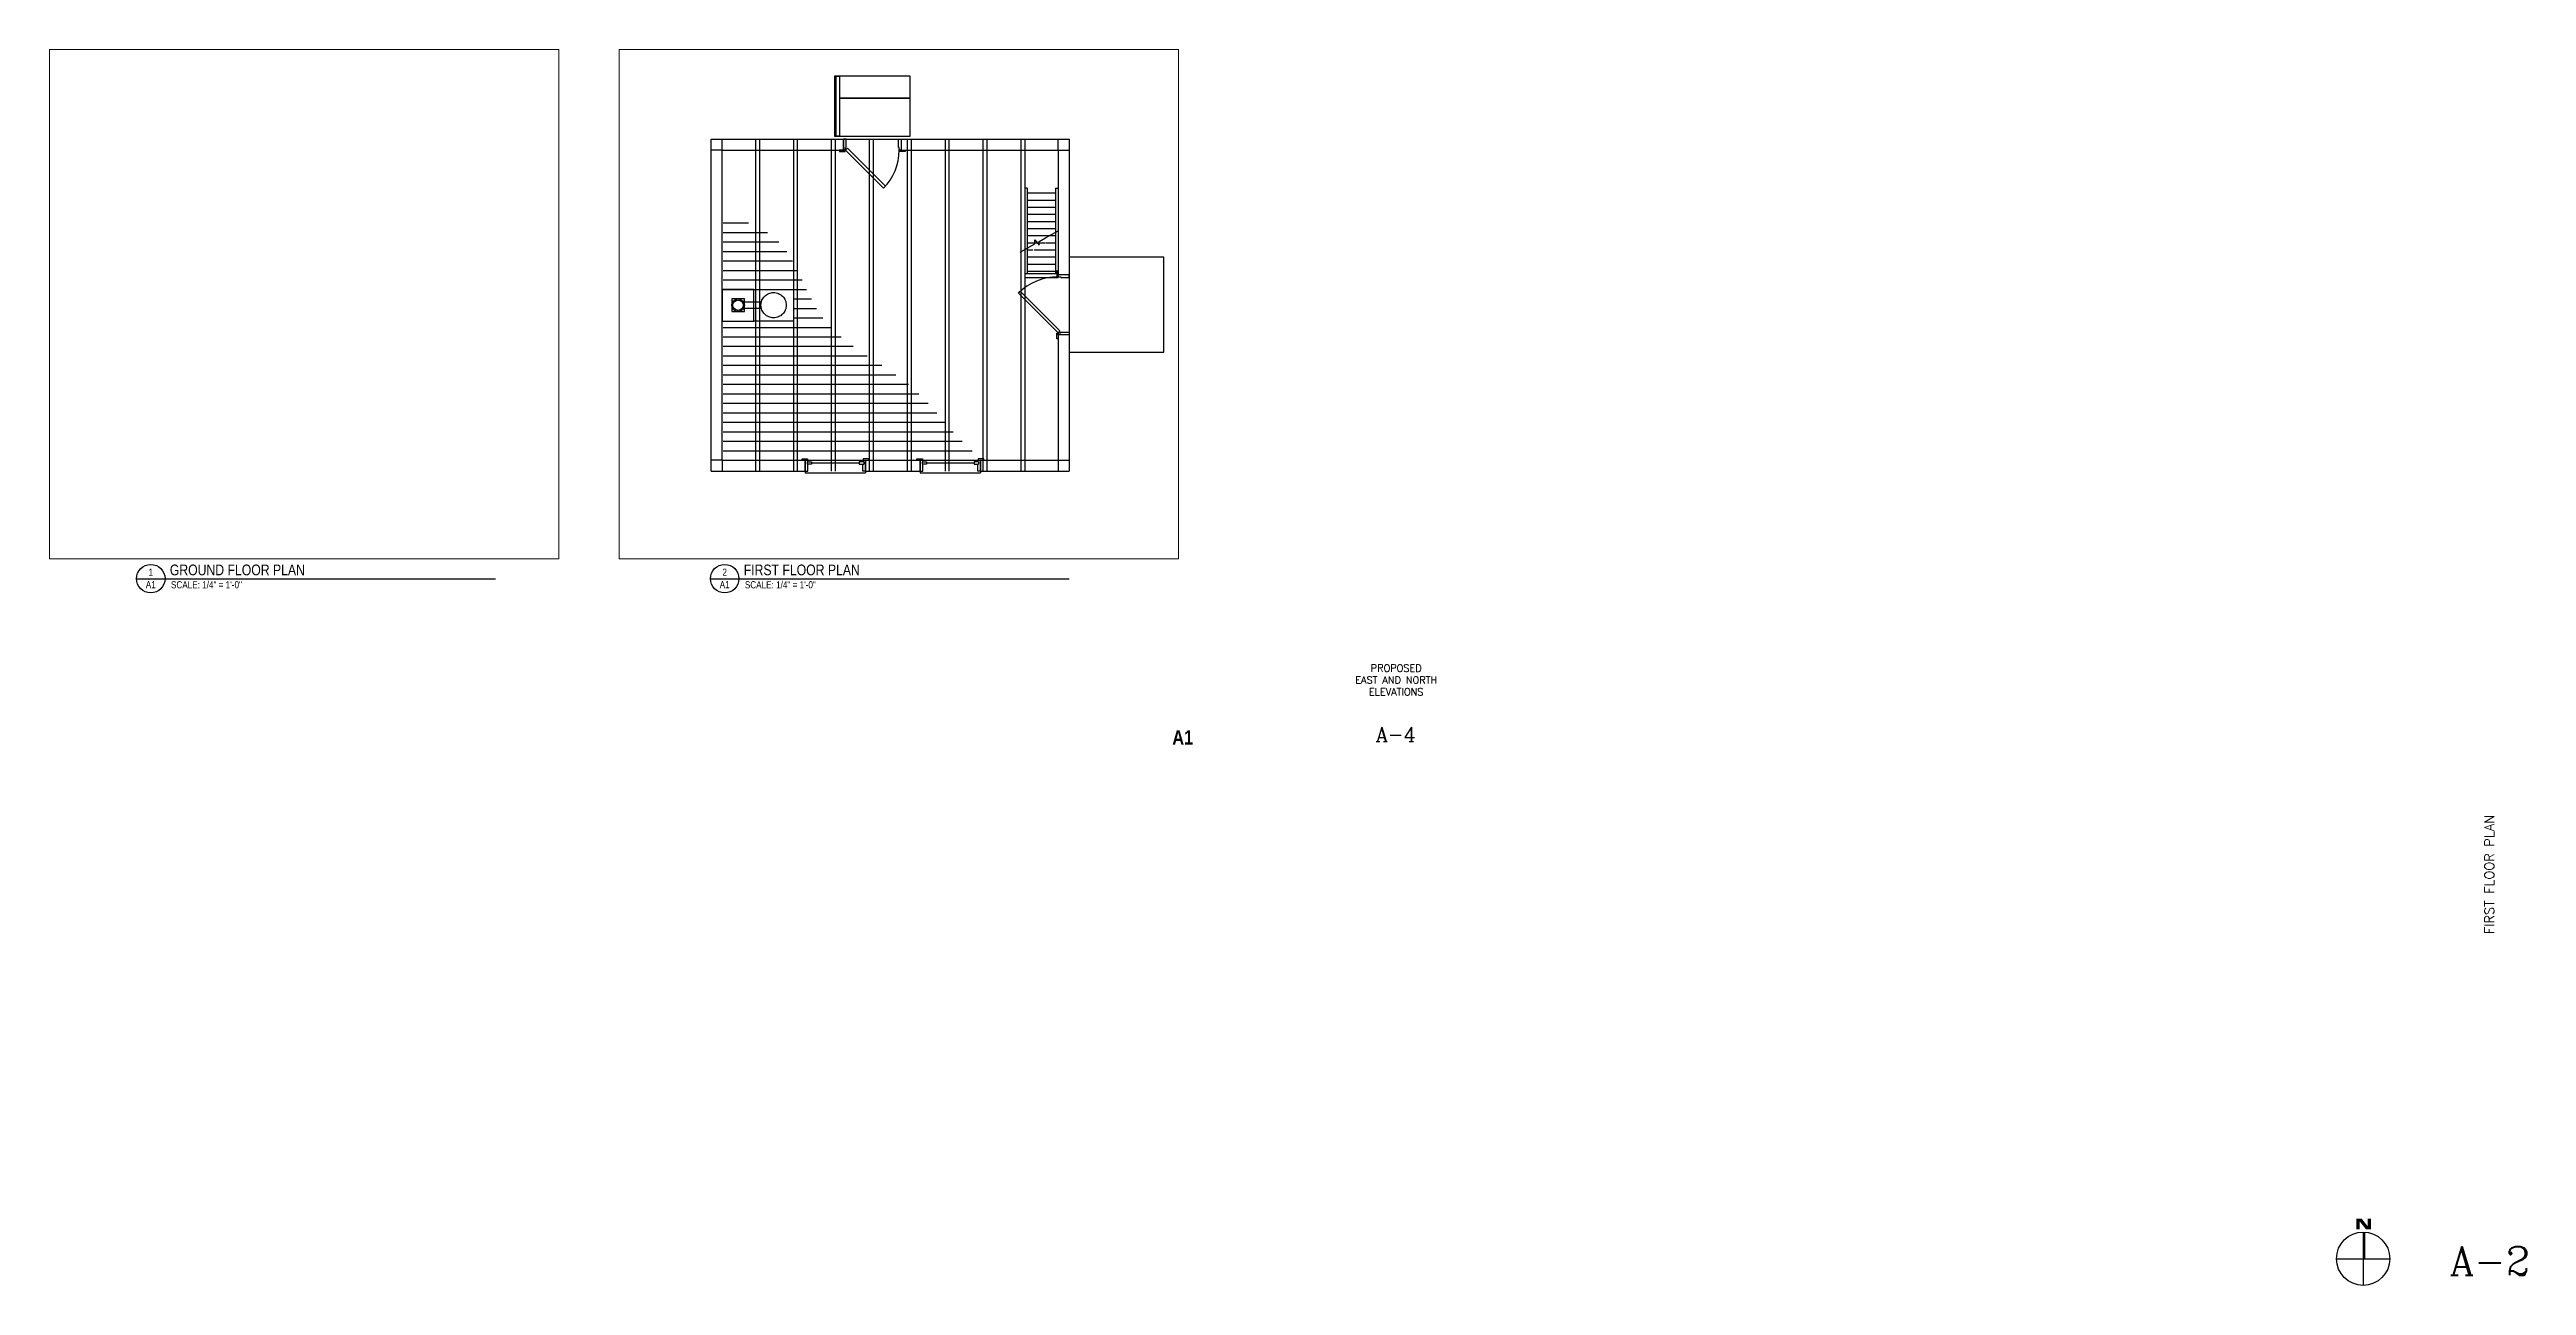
# Paper-space layout 'A1' of a CAD drawing. Header units: inches. Extents: x 1.8 to 34.4, y -0.1 to 16.2.
# The model-space entities are those that its viewports show. They can reach past a viewport. Long polylines and large blocks are cut down to what shows.
import ezdxf
from ezdxf.enums import TextEntityAlignment as Align

# ---------------------------------------------------------------- set-up
doc = ezdxf.new("R2010")
doc.units = ezdxf.units.IN
doc.header["$LTSCALE"] = 48
doc.header["$MEASUREMENT"] = 0
doc.linetypes.add('HIDDEN', pattern=[0.375, 0.25, -0.125])
doc.linetypes.add('HIDDEN2', pattern=[0.1875, 0.125, -0.0625])
for name, color, linetype in [('A-Anno-Note', 2, 'Continuous'), ('A-DOOR', 1, 'Continuous'), ('A-Flor-Strs-E', 2, 'Continuous'), ('A-Glaz-E', 2, 'Continuous'), ('A-Roof-Ov', 1, 'Continuous'), ('A-Wall-E', 5, 'Continuous'), ('A-Wall-N', 43, 'Continuous'), ('ap1', 9, 'Continuous'), ('AP6', 6, 'Continuous'), ('TEXT', 1, 'Continuous'), ('TITLES', 1, 'Continuous')]:
    doc.layers.add(name, color=color, linetype=linetype)
doc.styles.add('API-BOOK', font='ARIALNB.TTF')
doc.styles.add('arial narrow', font='ARIALN.TTF')

# ---------------------------------------------------------------- blocks, each defined once
blk = doc.blocks.new('Anno_North_M')
blk.add_hatch(color=256).paths.add_polyline_path([(4.98, -0.4, 0.020024), (5, 0), (0, 0), (0, -0.4)])
for p, q in [((0, 5), (0, -5)), ((5, 0), (-5, 0))]:
    blk.add_line(p, q)
blk.add_circle((0, 0), 5)
for points in [[(7.53, 1.26), (7.53, 0.66), (5.53, 1.26), (5.53, 0.66)], [(5.53, -0.52), (5.53, -1.3), (7.53, 1.09), (7.53, 0.29)], [(5.59, -0.52), (5.53, -0.52), (5.59, -1.46), (5.53, -1.47)], [(5.53, -0.87), (5.53, -1.47), (7.53, -0.87), (7.53, -1.47)]]:
    blk.add_solid(points)

msp = doc.modelspace()

# ---------------------------------------------------------------- linework, layer by layer
at = {"layer": 'A-DOOR'}
for p, q in [((3990.8, 3568.3), (4027.3, 3568.3)), ((3992.1, 3561.3), (3992.1, 3563.1)), ((3992.1, 3563.1), (3992.6, 3563.1)), ((4026.1, 3563.1), (4025.6, 3563.1)), ((4026.1, 3561.3), (4026.1, 3563.1)), ((4126.6, 3481.3), (4128.3, 3481.3)), ((4128.3, 3481.3), (4128.3, 3480.8)), ((4133.6, 3482.6), (4133.6, 3444.6)), ((4126.6, 3445.8), (4128.3, 3445.8)), ((4128.3, 3445.8), (4128.3, 3446.3))]:
    msp.add_line(p, q, dxfattribs=at)
for points in [[(3992.6, 3563.1), (3992.6, 3568.3), (3990.8, 3568.3), (3990.8, 3561.3), (3992.1, 3561.3)], [(4025.6, 3563.1), (4025.6, 3568.3), (4027.3, 3568.3), (4027.3, 3561.3), (4026.1, 3561.3)], [(4128.3, 3480.8), (4133.6, 3480.8), (4133.6, 3482.6), (4126.6, 3482.6), (4126.6, 3481.3)], [(4128.3, 3446.3), (4133.6, 3446.3), (4133.6, 3444.6), (4126.6, 3444.6), (4126.6, 3445.8)]]:
    msp.add_lwpolyline(points, dxfattribs=at)
for points in [[(4017.4, 3538.5), (3993.3, 3562.6), (3992.1, 3561.3), (4016.1, 3537.3)], [(4102.7, 3472.2), (4127.8, 3447.1), (4126.6, 3445.8), (4101.5, 3470.9)]]:
    msp.add_lwpolyline(points, close=True, dxfattribs=at)
for centre, radius, start, end in [((3992.1, 3561.3), 34, 315, 0), ((4126.6, 3445.8), 35.5, 90, 135)]:
    msp.add_arc(centre, radius, start, end, dxfattribs=at)
at = {"layer": 'A-Flor-Strs-E'}
for p, q in [((4105.6, 3537.3), (4105.6, 3496.8)), ((4107.1, 3537.3), (4105.6, 3537.3)), ((4107.1, 3537.3), (4107.1, 3496.8)), ((4107.1, 3534.3), (4125.1, 3534.3)), ((4107.1, 3529.8), (4125.1, 3529.8)), ((4125.1, 3537.3), (4125.1, 3496.8)), ((4125.1, 3537.3), (4126.6, 3537.3)), ((4107.1, 3525.3), (4125.1, 3525.3)), ((4107.1, 3520.8), (4125.1, 3520.8)), ((4107.1, 3516.3), (4125.1, 3516.3)), ((4107.1, 3511.8), (4125.1, 3511.8)), ((4102.6, 3496.8), (4112, 3502.1)), ((4107.1, 3507.3), (4125.1, 3507.3)), ((4107.1, 3502.8), (4118.6, 3502.8)), ((4107.1, 3498.3), (4110.6, 3498.3)), ((4114.6, 3503.6), (4118.6, 3505.8)), ((4118.6, 3505.8), (4126.6, 3510.3))]:
    msp.add_line(p, q, dxfattribs=at)
at = {"layer": 'A-Flor-Strs-E', "linetype": 'HIDDEN2'}
for p, q in [((4105.6, 3496.8), (4105.6, 3483.3)), ((4107.1, 3496.8), (4107.1, 3483.3)), ((4111.6, 3498.3), (4125.1, 3498.3)), ((4119.1, 3502.8), (4125.1, 3502.8)), ((4125.1, 3496.8), (4125.1, 3483.3)), ((4107.1, 3493.8), (4125.1, 3493.8)), ((4107.1, 3489.3), (4125.1, 3489.3)), ((4107.1, 3484.8), (4125.1, 3484.8))]:
    msp.add_line(p, q, dxfattribs=at)
at = {"layer": 'A-Flor-Strs-E'}
msp.add_lwpolyline([(4112, 3502.1), (4112, 3504.7), (4114.6, 3501.3), (4114.6, 3503.6)], dxfattribs=at)
at = {"layer": 'A-Glaz-E', "color": 9}
for p, q in [((3966.6, 3365.3), (4004.8, 3365.3)), ((3966.6, 3358.3), (3966.6, 3357.3)), ((3966.6, 3357.3), (4004.8, 3357.3)), ((4004.8, 3358.3), (4004.8, 3357.3)), ((4039.3, 3365.3), (4077.6, 3365.3)), ((4039.3, 3358.3), (4039.3, 3357.3)), ((4039.3, 3357.3), (4077.6, 3357.3)), ((4077.6, 3358.3), (4077.6, 3357.3))]:
    msp.add_line(p, q, dxfattribs=at)
at = {"layer": 'A-Glaz-E'}
for p, q in [((3967.8, 3364.3), (3970.6, 3364.3)), ((3967.8, 3364.3), (3967.8, 3362.8)), ((3970.6, 3362.8), (3967.8, 3362.8)), ((3970.6, 3364.3), (3970.6, 3362.8)), ((3970.6, 3363.6), (4000.8, 3363.6)), ((4003.6, 3364.3), (4000.8, 3364.3)), ((4000.8, 3364.3), (4000.8, 3362.8)), ((4000.8, 3362.8), (4003.6, 3362.8)), ((4003.6, 3364.3), (4003.6, 3362.8)), ((4040.6, 3364.3), (4043.3, 3364.3)), ((4040.6, 3364.3), (4040.6, 3362.8)), ((4043.3, 3362.8), (4040.6, 3362.8)), ((4043.3, 3364.3), (4043.3, 3362.8)), ((4043.3, 3363.6), (4073.6, 3363.6)), ((4076.3, 3364.3), (4073.6, 3364.3)), ((4073.6, 3364.3), (4073.6, 3362.8)), ((4073.6, 3362.8), (4076.3, 3362.8)), ((4076.3, 3364.3), (4076.3, 3362.8))]:
    msp.add_line(p, q, dxfattribs=at)
for points in [[(3988.3, 3560.6), (3991.8, 3560.6), (3991.8, 3561.3), (3988.3, 3561.3)], [(4029.8, 3560.6), (4026.3, 3560.6), (4026.3, 3561.3), (4029.8, 3561.3)], [(4126.6, 3481.6), (4126.6, 3485.1), (4125.8, 3485.1), (4125.8, 3481.6)], [(4193.6, 3433.6), (4193.6, 3493.6), (4133.6, 3493.6), (4133.6, 3433.6)], [(4126.6, 3445.6), (4126.6, 3442.1), (4125.8, 3442.1), (4125.8, 3445.6)], [(3968.1, 3365.3), (3964.6, 3365.3), (3964.6, 3366.1), (3968.1, 3366.1)], [(4003.3, 3365.3), (4006.8, 3365.3), (4006.8, 3366.1), (4003.3, 3366.1)], [(4040.8, 3365.3), (4037.3, 3365.3), (4037.3, 3366.1), (4040.8, 3366.1)], [(4076.1, 3365.3), (4079.6, 3365.3), (4079.6, 3366.1), (4076.1, 3366.1)]]:
    msp.add_lwpolyline(points, close=True, dxfattribs=at)
for points in [[(3968.3, 3364.3), (3968.3, 3365.3), (3966.6, 3365.3), (3966.6, 3358.3), (3968.3, 3358.3), (3968.3, 3362.8)], [(4003.1, 3364.3), (4003.1, 3365.3), (4004.8, 3365.3), (4004.8, 3358.3), (4003.1, 3358.3), (4003.1, 3362.8)], [(4041.1, 3364.3), (4041.1, 3365.3), (4039.3, 3365.3), (4039.3, 3358.3), (4041.1, 3358.3), (4041.1, 3362.8)], [(4075.8, 3364.3), (4075.8, 3365.3), (4077.6, 3365.3), (4077.6, 3358.3), (4075.8, 3358.3), (4075.8, 3362.8)]]:
    msp.add_lwpolyline(points, dxfattribs=at)
at = {"layer": 'A-Roof-Ov', "color": 9, "linetype": 'HIDDEN'}
for p, q in [((3935.1, 3568.3), (3935.1, 3358.3)), ((3937.6, 3568.3), (3937.6, 3358.3)), ((3959.1, 3568.3), (3959.1, 3358.3)), ((3961.6, 3568.3), (3961.6, 3358.3)), ((3983.1, 3568.3), (3983.1, 3358.3)), ((3985.6, 3568.3), (3985.6, 3358.3)), ((4007.1, 3568.3), (4007.1, 3358.3)), ((4009.6, 3568.3), (4009.6, 3358.3)), ((4031.1, 3568.3), (4031.1, 3358.3)), ((4033.6, 3568.3), (4033.6, 3358.3)), ((4055.1, 3568.3), (4055.1, 3358.3)), ((4057.6, 3568.3), (4057.6, 3358.3)), ((4079.1, 3568.3), (4079.1, 3358.3)), ((4081.6, 3568.3), (4081.6, 3358.3)), ((4103.1, 3568.3), (4103.1, 3358.3)), ((4105.6, 3568.3), (4105.6, 3358.3)), ((4105.6, 3483.3), (4126.6, 3483.3)), ((4105.6, 3480.8), (4126.6, 3480.8))]:
    msp.add_line(p, q, dxfattribs=at)
at = {"layer": 'A-Wall-E'}
for p, q in [((3907.1, 3568.3), (3990.8, 3568.3)), ((3907.1, 3358.3), (3907.1, 3568.3)), ((3914.1, 3561.3), (3990.8, 3561.3)), ((3914.1, 3365.3), (3914.1, 3561.3)), ((3990.8, 3561.3), (3990.8, 3568.3)), ((4027.3, 3568.3), (4027.3, 3561.3)), ((4027.3, 3568.3), (4133.6, 3568.3)), ((4027.3, 3561.3), (4126.6, 3561.3)), ((4126.6, 3561.3), (4126.6, 3482.6)), ((4133.6, 3568.3), (4133.6, 3482.6)), ((4133.6, 3482.6), (4126.6, 3482.6)), ((4126.6, 3444.6), (4126.6, 3365.3)), ((4133.6, 3444.6), (4126.6, 3444.6)), ((4133.6, 3444.6), (4133.6, 3358.3)), ((3907.1, 3358.3), (3966.6, 3358.3)), ((3914.1, 3365.3), (3966.6, 3365.3)), ((3966.6, 3358.3), (3966.6, 3365.3)), ((4004.8, 3365.3), (4039.3, 3365.3)), ((4004.8, 3358.3), (4004.8, 3365.3)), ((4004.8, 3358.3), (4039.3, 3358.3)), ((4039.3, 3358.3), (4039.3, 3365.3)), ((4077.6, 3365.3), (4126.6, 3365.3)), ((4077.6, 3358.3), (4077.6, 3365.3)), ((4077.6, 3358.3), (4133.6, 3358.3))]:
    msp.add_line(p, q, dxfattribs=at)
at = {"layer": 'A-Wall-E', "color": 1, "linetype": 'HIDDEN2', "ltscale": 0.5}
for p, q in [((3914.1, 3561.3), (3907.1, 3561.3)), ((3914.1, 3561.3), (3914.1, 3568.3)), ((4126.6, 3561.3), (4126.6, 3568.3)), ((4126.6, 3561.3), (4133.6, 3561.3)), ((3914.1, 3365.3), (3907.1, 3365.3)), ((3914.1, 3365.3), (3914.1, 3358.3)), ((4126.6, 3365.3), (4126.6, 3358.3)), ((4126.6, 3365.3), (4133.6, 3365.3))]:
    msp.add_line(p, q, dxfattribs=at)
at = {"layer": 'A-Wall-E', "color": 2}
for points in [[(3988.4, 3594.2), (4033.1, 3594.2), (4033.1, 3608.2), (3985.1, 3608.2), (3985.1, 3594.2), (3986.1, 3594.2)], [(3986.1, 3594.2), (3985.1, 3594.2), (3985.1, 3570.2), (4033.1, 3570.2), (4033.1, 3594.2), (3988.4, 3594.2)]]:
    msp.add_lwpolyline(points, dxfattribs=at)
at = {"layer": 'A-Wall-E', "color": 1}
msp.add_lwpolyline([(3986.1, 3608.2), (3988.4, 3608.2), (3988.4, 3570.2), (3986.1, 3570.2)], close=True, dxfattribs=at)
at = {"layer": 'A-Wall-N', "color": 1, "linetype": 'HIDDEN2'}
for p, q in [((3938.9, 3465.3), (3928.1, 3465.3)), ((3938.8, 3461.3), (3928.1, 3461.3))]:
    msp.add_line(p, q, dxfattribs=at)
at = {"layer": 'A-Wall-N'}
for points in [[(3934.1, 3473.3), (3914.1, 3473.3), (3914.1, 3453.3), (3934.1, 3453.3)], [(3928.1, 3467.3), (3920.1, 3467.3), (3920.1, 3459.3), (3928.1, 3459.3)]]:
    msp.add_lwpolyline(points, close=True, dxfattribs=at)
at = {"layer": 'A-Wall-N', "color": 1}
msp.add_lwpolyline([(3934.1, 3473.3), (3959.1, 3473.3), (3959.1, 3453.3), (3934.1, 3453.3)], close=True, dxfattribs=at)
at = {"layer": 'A-Wall-N', "color": 3}
for radius in [4, 3.25]:
    msp.add_circle((3924.1, 3463.3), radius, dxfattribs=at)
at = {"layer": 'A-Wall-N', "color": 1, "linetype": 'HIDDEN2'}
msp.add_circle((3946.6, 3463.3), 8, dxfattribs=at)
at = {"layer": 'ap1'}
for p, q in [((3914.6, 3515.3), (3930.8, 3515.3)), ((3914.6, 3509.3), (3942.8, 3509.3)), ((3914.6, 3503.3), (3950, 3503.3)), ((3914.6, 3497.3), (3954.9, 3497.3)), ((3914.6, 3491.3), (3958.6, 3491.3)), ((3914.6, 3485.3), (3961.8, 3485.3)), ((3914.6, 3479.3), (3964.7, 3479.3)), ((3914.6, 3473.3), (3967.5, 3473.3)), ((3959.1, 3467.3), (3970.5, 3467.3)), ((3914.6, 3449.3), (3982.9, 3449.3)), ((3959.1, 3461.3), (3973.8, 3461.3)), ((3959.1, 3455.3), (3977.8, 3455.3)), ((3914.6, 3443.3), (3989.3, 3443.3)), ((3914.6, 3437.3), (3997, 3437.3)), ((3914.6, 3431.3), (4005.8, 3431.3)), ((3914.6, 3425.3), (4015.1, 3425.3)), ((3914.6, 3419.3), (4024, 3419.3)), ((3914.6, 3413.3), (4031.9, 3413.3)), ((3914.6, 3407.3), (4038.5, 3407.3)), ((3914.6, 3401.3), (4044.4, 3401.3)), ((3914.6, 3395.3), (4049.8, 3395.3)), ((3914.6, 3389.3), (4055, 3389.3)), ((3914.6, 3383.3), (4060.3, 3383.3)), ((3914.6, 3377.3), (4065.9, 3377.3)), ((3914.6, 3371.3), (4072.2, 3371.3))]:
    msp.add_line(p, q, dxfattribs=at)

psp = doc.layouts.new('A1')

# ---------------------------------------------------------------- linework, layer by layer
at = {"layer": 'TEXT'}
for p, q in [((2.938, 9.232), (7.67, 9.232)), ((10.505, 9.232), (15.237, 9.232))]:
    psp.add_line(p, q, dxfattribs=at)
for centre in [(3.126, 9.232), (10.693, 9.232)]:
    psp.add_circle(centre, 0.188, dxfattribs=at)

# ---------------------------------------------------------------- block references
at = {"layer": 'A-Anno-Note', "xscale": 0.0703125, "yscale": 0.0703125, "zscale": 0.0703125, "rotation": 90}
psp.add_blockref('Anno_North_M', (32.296, 0.272), dxfattribs=at)

# ---------------------------------------------------------------- texts
at = {"style": 'API-BOOK'}
psp.add_attdef('A1', text='', height=0.188, dxfattribs=at).set_placement((16.87, 7.046), align=Align.RIGHT)
at = {"layer": 'AP6', "linetype": 'Continuous'}
for s, insert, char_height, width, attachment_point in [('{\\Fromanc.shx|c0;PROPOSED\\PEAST AND NORTH ELEVATIONS}', (19.547, 8.1), 0.09375, 1.63899, 2), ('{\\Fromanc.shx|c1;A-\\Fromanc.shx|c0;4}', (19.276, 7.275), 0.1875, 2.59375, 1), ('{\\Fromanc.shx;A-2}', (33.437, 0.432), 0.375, 5.1875, 1)]:
    psp.add_mtext(s, dxfattribs=dict(at, insert=insert, char_height=char_height, width=width, attachment_point=attachment_point))
at = {"layer": 'AP6', "linetype": 'Continuous', "insert": (33.897, 4.549), "char_height": 0.125, "width": 5.1875, "attachment_point": 1, "rotation": 90}
psp.add_mtext('{\\Fromanc.shx;FIRST FLOOR PLAN}', dxfattribs=at)
at = {"layer": 'TITLES', "style": 'arial narrow'}
for s, p in [('A1', (3.126, 9.106)), ('1', (3.126, 9.27)), ('A1', (10.693, 9.106)), ('2', (10.693, 9.27))]:
    psp.add_text(s, height=0.0938, dxfattribs=at).set_placement(p, align=Align.CENTER)
for s, height, p in [('GROUND FLOOR PLAN', 0.14062, (3.377, 9.277)), ('SCALE: 1/4" = 1\'-0"', 0.09375, (3.392, 9.105)), ('FIRST FLOOR PLAN', 0.14062, (10.944, 9.277)), ('SCALE: 1/4" = 1\'-0"', 0.09375, (10.959, 9.105))]:
    psp.add_text(s, height=height, dxfattribs=at).set_placement(p)

# ---------------------------------------------------------------- viewports
at = {"layer": 'Defpoints', "linetype": 'Continuous'}
psp.add_viewport(center=(5.149, 12.848), size=(6.717, 6.71035), view_center_point=(3533.268, 3463.918), view_height=322.09673, dxfattribs=at)
psp.add_viewport(center=(12.989, 12.848), size=(7.373, 6.71035), view_center_point=(4025.853, 3463.918), view_height=322.09673, status=3, dxfattribs=at)

doc.saveas('drawing.dxf')
